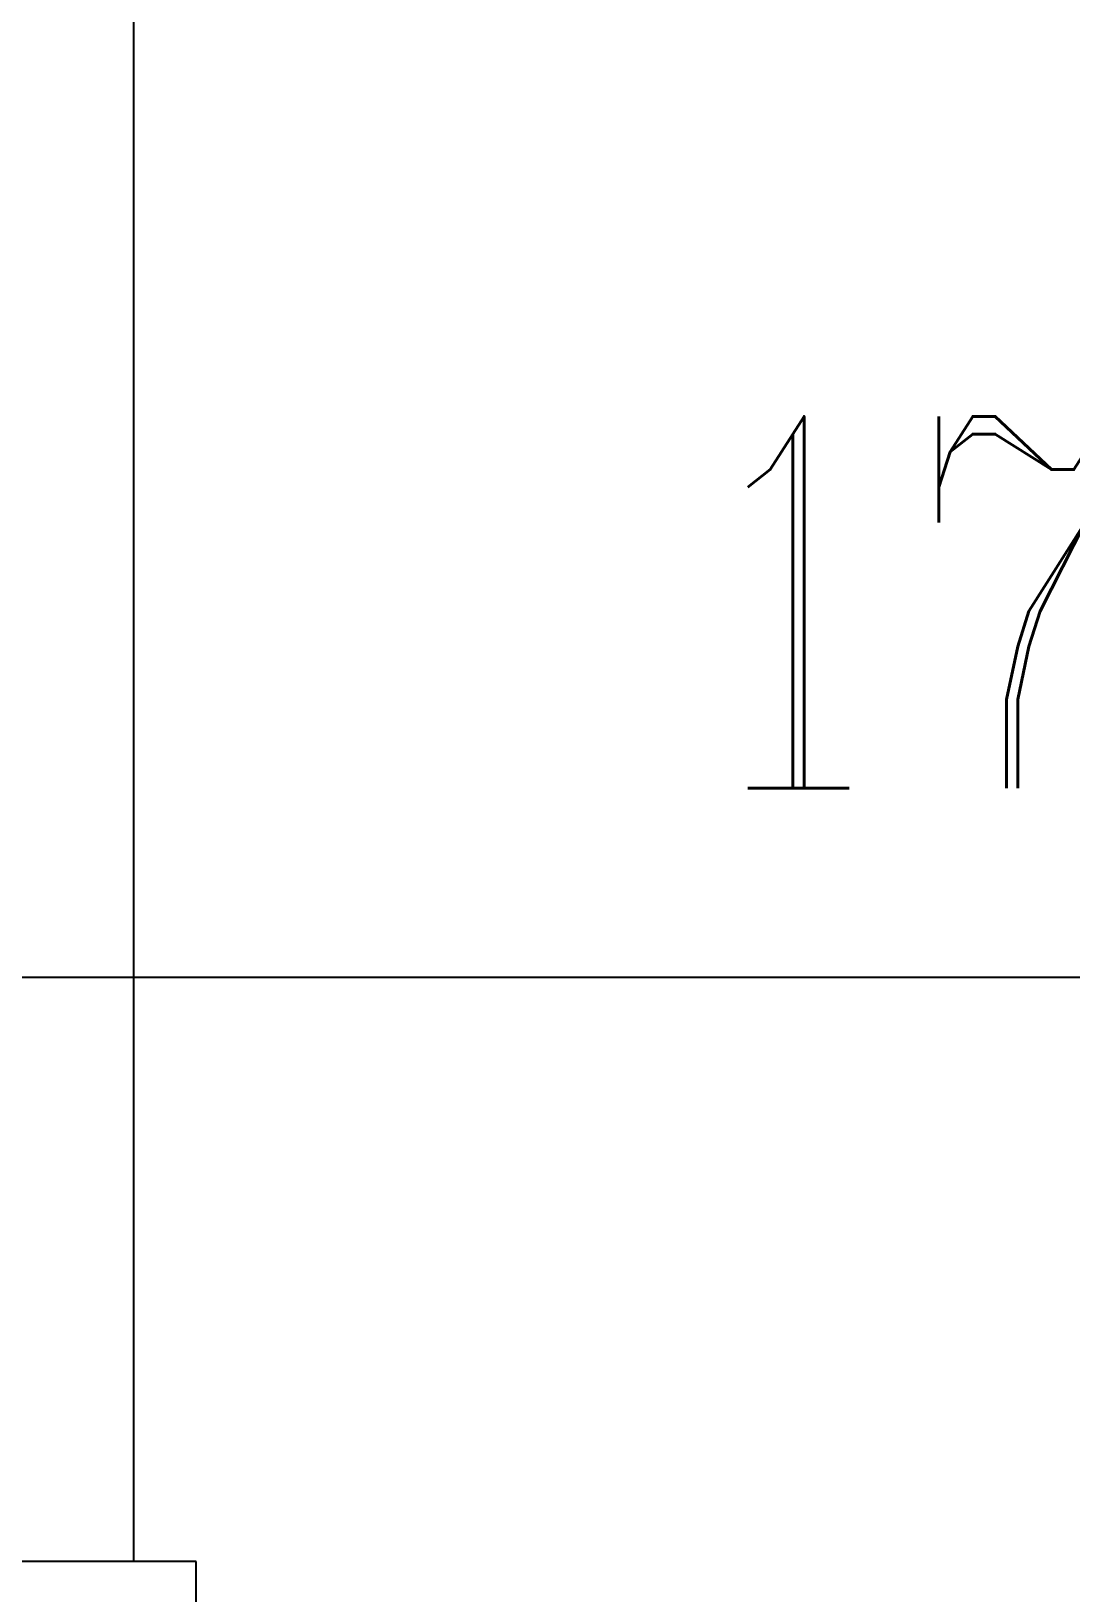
# Model space of a CAD drawing. Extents: x 14095202 to 14511487, y -1430609 to -90420.
# Drawn here: x 14461963 to 14463627, y -1243615 to -1241115 of the extents above; entities that cross this region are included whole.
import ezdxf

# ---------------------------------------------------------------- set-up
doc = ezdxf.new("R2010")
doc.units = 0
doc.header["$LTSCALE"] = 1000
doc.header["$MEASUREMENT"] = 0
doc.layers.add('DIM_IDEN', color=3, linetype='Continuous')
doc.layers.add('PUB_TEXT', color=7, linetype='Continuous')
doc.styles.add('_TCH_LABEL', font='COMPLEX', dxfattribs={"bigfont": 'GBCBIG'})

msp = doc.modelspace()

# ---------------------------------------------------------------- linework, layer by layer
at = {"ltscale": 0.5}
for p, q in [((14462226.9, -1243564.9), (14445836.9, -1243564.9)), ((14462226.9, -1243664.9), (14462226.9, -1243564.9))]:
    msp.add_line(p, q, dxfattribs=at)
msp.add_lwpolyline([(14371646.9, -1243564.9), (14371646.9, -1224964.9), (14462126.9, -1224964.9), (14462126.9, -1243564.9)], dxfattribs=at)
at = {"layer": 'DIM_IDEN'}
msp.add_line((14461818.4, -1242629.3), (14466111.9, -1242629.3), dxfattribs=at)

# ---------------------------------------------------------------- texts
at = {"layer": 'PUB_TEXT', "style": '_TCH_LABEL', "width": 0.705882}
msp.add_text('17J925-1', height=595, dxfattribs=at).set_placement((14463001.9, -1242326.7))

doc.saveas('drawing.dxf')
